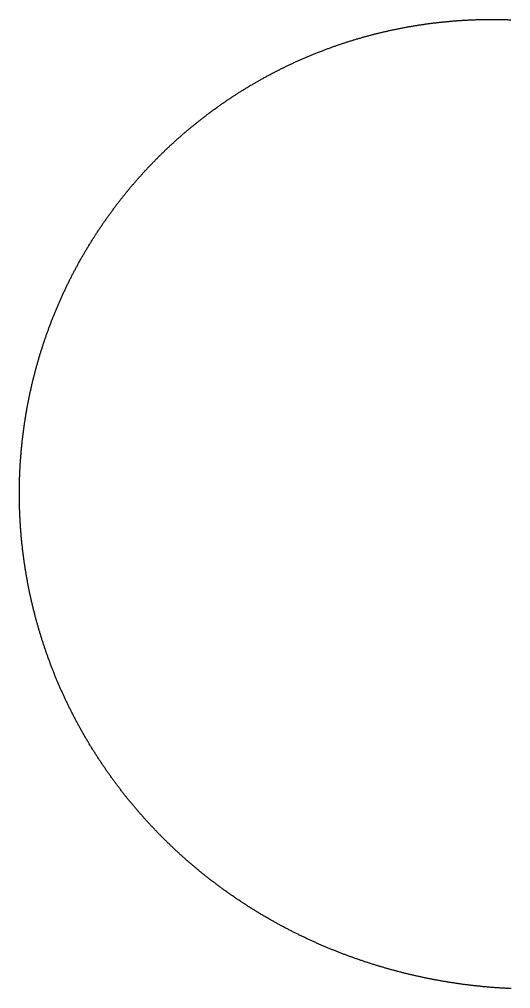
# Model space of a CAD drawing. Header units: metres. Extents: x -288 to 246, y -247 to 279.
# Drawn here: x -288 to -21, y -247 to 279 of the extents above; entities that cross this region are included whole.
import ezdxf

# ---------------------------------------------------------------- set-up
doc = ezdxf.new("R2010")
doc.units = ezdxf.units.M

msp = doc.modelspace()

# ---------------------------------------------------------------- linework, layer by layer
msp.add_lwpolyline([(-20.58, -246.69), (-21.04, -246.67), (-21.5, -246.65), (-21.97, -246.63), (-22.43, -246.61), (-22.89, -246.58), (-23.35, -246.56), (-23.81, -246.53), (-24.28, -246.51), (-24.74, -246.48), (-25.2, -246.46), (-25.66, -246.43), (-26.12, -246.4), (-26.59, -246.37), (-27.05, -246.34), (-27.51, -246.31), (-27.97, -246.28), (-28.43, -246.25), (-28.89, -246.22), (-29.35, -246.18), (-29.82, -246.15), (-30.28, -246.11), (-30.74, -246.08), (-31.2, -246.04), (-31.66, -246), (-32.12, -245.97), (-32.58, -245.93), (-33.04, -245.89), (-33.5, -245.85), (-33.96, -245.81), (-34.42, -245.76), (-34.89, -245.72), (-35.35, -245.68), (-35.81, -245.64), (-36.27, -245.59), (-36.73, -245.55), (-37.19, -245.5), (-37.65, -245.45), (-38.11, -245.41), (-38.57, -245.36), (-39.03, -245.31), (-39.49, -245.26), (-39.95, -245.21), (-40.41, -245.16), (-40.87, -245.11), (-41.33, -245.05), (-41.79, -245), (-42.25, -244.95), (-42.7, -244.89), (-43.16, -244.84), (-43.62, -244.78), (-44.08, -244.72), (-44.54, -244.66), (-45, -244.61), (-45.46, -244.55), (-45.92, -244.49), (-46.38, -244.43), (-46.83, -244.37), (-47.29, -244.3), (-47.75, -244.24), (-48.21, -244.18), (-48.67, -244.11), (-49.13, -244.05), (-49.58, -243.98), (-50.04, -243.92), (-50.5, -243.85), (-50.96, -243.78), (-51.41, -243.71), (-51.87, -243.64), (-52.33, -243.57), (-52.79, -243.5), (-53.24, -243.43), (-53.7, -243.36), (-54.16, -243.29), (-54.61, -243.21), (-55.07, -243.14), (-55.53, -243.06), (-55.98, -242.99), (-56.44, -242.91), (-56.89, -242.83), (-57.35, -242.76), (-57.81, -242.68), (-58.26, -242.6), (-58.72, -242.52), (-59.17, -242.44), (-59.63, -242.36), (-60.08, -242.27), (-60.54, -242.19), (-60.99, -242.11), (-61.45, -242.02), (-61.9, -241.94), (-62.36, -241.85), (-62.81, -241.77), (-63.27, -241.68), (-63.72, -241.59), (-64.17, -241.5), (-64.63, -241.41), (-65.08, -241.32), (-65.53, -241.23), (-65.99, -241.14), (-66.44, -241.05), (-66.89, -240.95), (-67.35, -240.86), (-67.8, -240.77), (-68.25, -240.67), (-68.71, -240.58), (-69.16, -240.48), (-69.61, -240.38), (-70.06, -240.28), (-70.51, -240.19), (-70.97, -240.09), (-71.42, -239.99), (-71.87, -239.88), (-72.32, -239.78), (-72.77, -239.68), (-73.22, -239.58), (-73.67, -239.47), (-74.12, -239.37), (-74.57, -239.27), (-75.02, -239.16), (-75.47, -239.05), (-75.92, -238.95), (-76.37, -238.84), (-76.82, -238.73), (-77.27, -238.62), (-77.72, -238.51), (-78.17, -238.4), (-78.62, -238.29), (-79.07, -238.18), (-79.52, -238.06), (-79.97, -237.95), (-80.41, -237.84), (-80.86, -237.72), (-81.31, -237.6), (-81.76, -237.49), (-82.21, -237.37), (-82.65, -237.25), (-83.1, -237.13), (-83.55, -237.02), (-83.99, -236.9), (-84.44, -236.77), (-84.89, -236.65), (-85.33, -236.53), (-85.78, -236.41), (-86.22, -236.29), (-86.67, -236.16), (-87.12, -236.04), (-87.56, -235.91), (-88.01, -235.78), (-88.45, -235.66), (-88.9, -235.53), (-89.34, -235.4), (-89.78, -235.27), (-90.23, -235.14), (-90.67, -235.01), (-91.12, -234.88), (-91.56, -234.75), (-92, -234.62), (-92.44, -234.48), (-92.89, -234.35), (-93.33, -234.21), (-93.77, -234.08), (-94.21, -233.94), (-94.66, -233.81), (-95.1, -233.67), (-95.54, -233.53), (-95.98, -233.39), (-96.42, -233.25), (-96.86, -233.11), (-97.3, -232.97), (-97.74, -232.83), (-98.18, -232.69), (-98.62, -232.54), (-99.06, -232.4), (-99.5, -232.25), (-99.94, -232.11), (-100.38, -231.96), (-100.82, -231.82), (-101.26, -231.67), (-101.7, -231.52), (-102.13, -231.37), (-102.57, -231.22), (-103.01, -231.07), (-103.45, -230.92), (-103.88, -230.77), (-104.32, -230.62), (-104.76, -230.47), (-105.19, -230.31), (-105.63, -230.16), (-106.06, -230), (-106.5, -229.85), (-106.94, -229.69), (-107.37, -229.53), (-107.81, -229.38), (-108.24, -229.22), (-108.67, -229.06), (-109.11, -228.9), (-109.54, -228.74), (-109.98, -228.58), (-110.41, -228.41), (-110.84, -228.25), (-111.27, -228.09), (-111.71, -227.92), (-112.14, -227.76), (-112.57, -227.59), (-113, -227.43), (-113.43, -227.26), (-113.87, -227.09), (-114.3, -226.93), (-114.73, -226.76), (-115.16, -226.59), (-115.59, -226.42), (-116.02, -226.25), (-116.45, -226.07), (-116.88, -225.9), (-117.31, -225.73), (-117.73, -225.56), (-118.16, -225.38), (-118.59, -225.21), (-119.02, -225.03), (-119.45, -224.85), (-119.87, -224.68), (-120.3, -224.5), (-120.73, -224.32), (-121.15, -224.14), (-121.58, -223.96), (-122.01, -223.78), (-122.43, -223.6), (-122.86, -223.42), (-123.28, -223.23), (-123.71, -223.05), (-124.13, -222.87), (-124.55, -222.68), (-124.98, -222.5), (-125.4, -222.31), (-125.82, -222.12), (-126.25, -221.94), (-126.67, -221.75), (-127.09, -221.56), (-127.51, -221.37), (-127.94, -221.18), (-128.36, -220.99), (-128.78, -220.8), (-129.2, -220.6), (-129.62, -220.41), (-130.04, -220.22), (-130.46, -220.02), (-130.88, -219.83), (-131.3, -219.63), (-131.72, -219.44), (-132.13, -219.24), (-132.55, -219.04), (-132.97, -218.84), (-133.39, -218.64), (-133.81, -218.44), (-134.22, -218.24), (-134.64, -218.04), (-135.06, -217.84), (-135.47, -217.64), (-135.89, -217.44), (-136.3, -217.23), (-136.72, -217.03), (-137.13, -216.82), (-137.55, -216.62), (-137.96, -216.41), (-138.37, -216.2), (-138.79, -215.99), (-139.2, -215.79), (-139.61, -215.58), (-140.02, -215.37), (-140.44, -215.16), (-140.85, -214.94), (-141.26, -214.73), (-141.67, -214.52), (-142.08, -214.31), (-142.49, -214.09), (-142.9, -213.88), (-143.31, -213.66), (-143.72, -213.45), (-144.13, -213.23), (-144.53, -213.01), (-144.94, -212.8), (-145.35, -212.58), (-145.76, -212.36), (-146.16, -212.14), (-146.57, -211.92), (-146.98, -211.69), (-147.38, -211.47), (-147.79, -211.25), (-148.19, -211.03), (-148.6, -210.8), (-149, -210.58), (-149.41, -210.35), (-149.81, -210.13), (-150.21, -209.9), (-150.62, -209.67), (-151.02, -209.44), (-151.42, -209.22), (-151.82, -208.99), (-152.22, -208.76), (-152.62, -208.53), (-153.02, -208.29), (-153.42, -208.06), (-153.82, -207.83), (-154.22, -207.6), (-154.62, -207.36), (-155.02, -207.13), (-155.42, -206.89), (-155.82, -206.66), (-156.21, -206.42), (-156.61, -206.18), (-157.01, -205.94), (-157.4, -205.71), (-157.8, -205.47), (-158.2, -205.23), (-158.59, -204.99), (-158.99, -204.75), (-159.38, -204.5), (-159.77, -204.26), (-160.17, -204.02), (-160.56, -203.77), (-160.95, -203.53), (-161.35, -203.28), (-161.74, -203.04), (-162.13, -202.79), (-162.52, -202.55), (-162.91, -202.3), (-163.3, -202.05), (-163.69, -201.8), (-164.08, -201.55), (-164.47, -201.3), (-164.86, -201.05), (-165.25, -200.8), (-165.63, -200.55), (-166.02, -200.29), (-166.41, -200.04), (-166.79, -199.79), (-167.18, -199.53), (-167.57, -199.27), (-167.95, -199.02), (-168.34, -198.76), (-168.72, -198.5), (-169.1, -198.25), (-169.49, -197.99), (-169.87, -197.73), (-170.25, -197.47), (-170.64, -197.21), (-171.02, -196.95), (-171.4, -196.68), (-171.78, -196.42), (-172.16, -196.16), (-172.54, -195.9), (-172.92, -195.63), (-173.3, -195.37), (-173.68, -195.1), (-174.05, -194.83), (-174.43, -194.57), (-174.81, -194.3), (-175.19, -194.03), (-175.56, -193.76), (-175.94, -193.49), (-176.31, -193.22), (-176.69, -192.95), (-177.06, -192.68), (-177.44, -192.41), (-177.81, -192.14), (-178.19, -191.86), (-178.56, -191.59), (-178.93, -191.31), (-179.3, -191.04), (-179.67, -190.76), (-180.04, -190.49), (-180.41, -190.21), (-180.78, -189.93), (-181.15, -189.65), (-181.52, -189.37), (-181.89, -189.09), (-182.26, -188.81), (-182.63, -188.53), (-182.99, -188.25), (-183.36, -187.97), (-183.73, -187.69), (-184.09, -187.4), (-184.46, -187.12), (-184.82, -186.84), (-185.19, -186.55), (-185.55, -186.27), (-185.91, -185.98), (-186.28, -185.69), (-186.64, -185.4), (-187, -185.12), (-187.36, -184.83), (-187.72, -184.54), (-188.08, -184.25), (-188.44, -183.96), (-188.8, -183.67), (-189.16, -183.37), (-189.52, -183.08), (-189.88, -182.79), (-190.23, -182.49), (-190.59, -182.2), (-190.95, -181.91), (-191.3, -181.61), (-191.66, -181.31), (-192.01, -181.02), (-192.37, -180.72), (-192.72, -180.42), (-193.08, -180.12), (-193.43, -179.82), (-193.78, -179.52), (-194.13, -179.22), (-194.48, -178.92), (-194.84, -178.62), (-195.19, -178.32), (-195.54, -178.02), (-195.88, -177.71), (-196.23, -177.41), (-196.58, -177.11), (-196.93, -176.8), (-197.28, -176.49), (-197.62, -176.19), (-197.97, -175.88), (-198.31, -175.57), (-198.66, -175.27), (-199, -174.96), (-199.35, -174.65), (-199.69, -174.34), (-200.03, -174.03), (-200.38, -173.72), (-200.72, -173.41), (-201.06, -173.09), (-201.4, -172.78), (-201.74, -172.47), (-202.08, -172.15), (-202.42, -171.84), (-202.76, -171.52), (-203.1, -171.21), (-203.44, -170.89), (-203.77, -170.58), (-204.11, -170.26), (-204.44, -169.94), (-204.78, -169.62), (-205.12, -169.3), (-205.45, -168.98), (-205.78, -168.66), (-206.12, -168.34), (-206.45, -168.02), (-206.78, -167.7), (-207.11, -167.38), (-207.44, -167.05), (-207.77, -166.73), (-208.1, -166.41), (-208.43, -166.08), (-208.76, -165.76), (-209.09, -165.43), (-209.42, -165.1), (-209.75, -164.78), (-210.07, -164.45), (-210.4, -164.12), (-210.72, -163.79), (-211.05, -163.46), (-211.37, -163.13), (-211.7, -162.8), (-212.02, -162.47), (-212.34, -162.14), (-212.66, -161.81), (-212.99, -161.48), (-213.31, -161.14), (-213.63, -160.81), (-213.95, -160.48), (-214.27, -160.14), (-214.59, -159.81), (-214.9, -159.47), (-215.22, -159.13), (-215.54, -158.8), (-215.85, -158.46), (-216.17, -158.12), (-216.49, -157.78), (-216.8, -157.44), (-217.11, -157.1), (-217.43, -156.76), (-217.74, -156.42), (-218.05, -156.08), (-218.36, -155.74), (-218.68, -155.4), (-218.99, -155.05), (-219.3, -154.71), (-219.61, -154.37), (-219.91, -154.02), (-220.22, -153.68), (-220.53, -153.33), (-220.84, -152.99), (-221.14, -152.64), (-221.45, -152.29), (-221.75, -151.95), (-222.06, -151.6), (-222.36, -151.25), (-222.67, -150.9), (-222.97, -150.55), (-223.27, -150.2), (-223.57, -149.85), (-223.87, -149.5), (-224.17, -149.15), (-224.47, -148.79), (-224.77, -148.44), (-225.07, -148.09), (-225.37, -147.73), (-225.67, -147.38), (-225.96, -147.02), (-226.26, -146.67), (-226.55, -146.31), (-226.85, -145.96), (-227.14, -145.6), (-227.44, -145.24), (-227.73, -144.88), (-228.02, -144.53), (-228.31, -144.17), (-228.61, -143.81), (-228.9, -143.45), (-229.19, -143.09), (-229.48, -142.73), (-229.76, -142.36), (-230.05, -142), (-230.34, -141.64), (-230.63, -141.28), (-230.91, -140.91), (-231.2, -140.55), (-231.48, -140.19), (-231.77, -139.82), (-232.05, -139.46), (-232.33, -139.09), (-232.62, -138.72), (-232.9, -138.36), (-233.18, -137.99), (-233.46, -137.62), (-233.74, -137.25), (-234.02, -136.88), (-234.3, -136.52), (-234.58, -136.15), (-234.85, -135.78), (-235.13, -135.4), (-235.41, -135.03), (-235.68, -134.66), (-235.96, -134.29), (-236.23, -133.92), (-236.5, -133.54), (-236.78, -133.17), (-237.05, -132.8), (-237.32, -132.42), (-237.59, -132.05), (-237.86, -131.67), (-238.13, -131.3), (-238.4, -130.92), (-238.67, -130.54), (-238.94, -130.17), (-239.2, -129.79), (-239.47, -129.41), (-239.74, -129.03), (-240, -128.65), (-240.26, -128.27), (-240.53, -127.89), (-240.79, -127.51), (-241.05, -127.13), (-241.32, -126.75), (-241.58, -126.37), (-241.84, -125.99), (-242.1, -125.6), (-242.36, -125.22), (-242.61, -124.84), (-242.87, -124.45), (-243.13, -124.07), (-243.39, -123.68), (-243.64, -123.3), (-243.9, -122.91), (-244.15, -122.52), (-244.4, -122.14), (-244.66, -121.75), (-244.91, -121.36), (-245.16, -120.98), (-245.41, -120.59), (-245.66, -120.2), (-245.91, -119.81), (-246.16, -119.42), (-246.41, -119.03), (-246.66, -118.64), (-246.9, -118.25), (-247.15, -117.85), (-247.4, -117.46), (-247.64, -117.07), (-247.89, -116.68), (-248.13, -116.28), (-248.37, -115.89), (-248.61, -115.5), (-248.86, -115.1), (-249.1, -114.71), (-249.34, -114.31), (-249.58, -113.92), (-249.81, -113.52), (-250.05, -113.12), (-250.29, -112.73), (-250.53, -112.33), (-250.76, -111.93), (-251, -111.53), (-251.23, -111.13), (-251.47, -110.74), (-251.7, -110.34), (-251.93, -109.94), (-252.16, -109.54), (-252.4, -109.13), (-252.63, -108.73), (-252.86, -108.33), (-253.08, -107.93), (-253.31, -107.53), (-253.54, -107.13), (-253.77, -106.72), (-253.99, -106.32), (-254.22, -105.92), (-254.44, -105.51), (-254.67, -105.11), (-254.89, -104.7), (-255.11, -104.3), (-255.34, -103.89), (-255.56, -103.48), (-255.78, -103.08), (-256, -102.67), (-256.22, -102.26), (-256.44, -101.86), (-256.65, -101.45), (-256.87, -101.04), (-257.09, -100.63), (-257.3, -100.22), (-257.52, -99.81), (-257.73, -99.4), (-257.94, -98.99), (-258.16, -98.58), (-258.37, -98.17), (-258.58, -97.76), (-258.79, -97.35), (-259, -96.93), (-259.21, -96.52), (-259.42, -96.11), (-259.63, -95.69), (-259.83, -95.28), (-260.04, -94.87), (-260.25, -94.45), (-260.45, -94.04), (-260.65, -93.62), (-260.86, -93.21), (-261.06, -92.79), (-261.26, -92.38), (-261.46, -91.96), (-261.66, -91.54), (-261.86, -91.12), (-262.06, -90.71), (-262.26, -90.29), (-262.46, -89.87), (-262.65, -89.45), (-262.85, -89.03), (-263.05, -88.61), (-263.24, -88.19), (-263.43, -87.77), (-263.63, -87.35), (-263.82, -86.93), (-264.01, -86.51), (-264.2, -86.09), (-264.39, -85.67), (-264.58, -85.25), (-264.77, -84.82), (-264.96, -84.4), (-265.15, -83.98), (-265.33, -83.56), (-265.52, -83.13), (-265.7, -82.71), (-265.89, -82.28), (-266.07, -81.86), (-266.25, -81.43), (-266.44, -81.01), (-266.62, -80.58), (-266.8, -80.16), (-266.98, -79.73), (-267.16, -79.31), (-267.33, -78.88), (-267.51, -78.45), (-267.69, -78.02), (-267.86, -77.6), (-268.04, -77.17), (-268.21, -76.74), (-268.39, -76.31), (-268.56, -75.88), (-268.73, -75.45), (-268.9, -75.02), (-269.07, -74.59), (-269.24, -74.16), (-269.41, -73.73), (-269.58, -73.3), (-269.75, -72.87), (-269.92, -72.44), (-270.08, -72.01), (-270.25, -71.58), (-270.41, -71.14), (-270.58, -70.71), (-270.74, -70.28), (-270.9, -69.84), (-271.06, -69.41), (-271.22, -68.98), (-271.39, -68.54), (-271.54, -68.11), (-271.7, -67.67), (-271.86, -67.24), (-272.02, -66.8), (-272.17, -66.37), (-272.33, -65.93), (-272.48, -65.5), (-272.64, -65.06), (-272.79, -64.63), (-272.94, -64.19), (-273.1, -63.75), (-273.25, -63.31), (-273.4, -62.88), (-273.55, -62.44), (-273.69, -62), (-273.84, -61.56), (-273.99, -61.12), (-274.14, -60.69), (-274.28, -60.25), (-274.43, -59.81), (-274.57, -59.37), (-274.71, -58.93), (-274.86, -58.49), (-275, -58.05), (-275.14, -57.61), (-275.28, -57.17), (-275.42, -56.72), (-275.56, -56.28), (-275.69, -55.84), (-275.83, -55.4), (-275.97, -54.96), (-276.1, -54.52), (-276.24, -54.07), (-276.37, -53.63), (-276.5, -53.19), (-276.64, -52.74), (-276.77, -52.3), (-276.9, -51.86), (-277.03, -51.41), (-277.16, -50.97), (-277.29, -50.52), (-277.41, -50.08), (-277.54, -49.64), (-277.67, -49.19), (-277.79, -48.74), (-277.92, -48.3), (-278.04, -47.85), (-278.16, -47.41), (-278.29, -46.96), (-278.41, -46.52), (-278.53, -46.07), (-278.65, -45.62), (-278.77, -45.18), (-278.89, -44.73), (-279, -44.28), (-279.12, -43.83), (-279.24, -43.39), (-279.35, -42.94), (-279.47, -42.49), (-279.58, -42.04), (-279.69, -41.59), (-279.8, -41.14), (-279.91, -40.69), (-280.02, -40.24), (-280.13, -39.8), (-280.24, -39.35), (-280.35, -38.9), (-280.46, -38.45), (-280.56, -38), (-280.67, -37.55), (-280.78, -37.1), (-280.88, -36.64), (-280.98, -36.19), (-281.09, -35.74), (-281.19, -35.29), (-281.29, -34.84), (-281.39, -34.39), (-281.49, -33.94), (-281.59, -33.48), (-281.68, -33.03), (-281.78, -32.58), (-281.88, -32.13), (-281.97, -31.67), (-282.07, -31.22), (-282.16, -30.77), (-282.25, -30.32), (-282.34, -29.86), (-282.44, -29.41), (-282.53, -28.96), (-282.62, -28.5), (-282.71, -28.05), (-282.79, -27.59), (-282.88, -27.14), (-282.97, -26.69), (-283.05, -26.23), (-283.14, -25.78), (-283.22, -25.32), (-283.3, -24.87), (-283.39, -24.41), (-283.47, -23.96), (-283.55, -23.5), (-283.63, -23.04), (-283.71, -22.59), (-283.79, -22.13), (-283.87, -21.68), (-283.94, -21.22), (-284.02, -20.76), (-284.09, -20.31), (-284.17, -19.85), (-284.24, -19.4), (-284.31, -18.94), (-284.39, -18.48), (-284.46, -18.02), (-284.53, -17.57), (-284.6, -17.11), (-284.67, -16.65), (-284.73, -16.2), (-284.8, -15.74), (-284.87, -15.28), (-284.93, -14.82), (-285, -14.36), (-285.06, -13.91), (-285.13, -13.45), (-285.19, -12.99), (-285.25, -12.53), (-285.31, -12.07), (-285.37, -11.61), (-285.43, -11.15), (-285.49, -10.7), (-285.54, -10.24), (-285.6, -9.78), (-285.66, -9.32), (-285.71, -8.86), (-285.77, -8.4), (-285.82, -7.94), (-285.87, -7.48), (-285.92, -7.02), (-285.98, -6.56), (-286.03, -6.1), (-286.07, -5.64), (-286.12, -5.18), (-286.17, -4.72), (-286.22, -4.26), (-286.26, -3.8), (-286.31, -3.34), (-286.35, -2.88), (-286.4, -2.42), (-286.44, -1.96), (-286.48, -1.5), (-286.52, -1.04), (-286.56, -0.58), (-286.6, -0.12), (-286.64, 0.34), (-286.68, 0.81), (-286.72, 1.27), (-286.75, 1.73), (-286.79, 2.19), (-286.82, 2.65), (-286.86, 3.11), (-286.89, 3.57), (-286.92, 4.03), (-286.95, 4.5), (-286.98, 4.96), (-287.01, 5.42), (-287.04, 5.88), (-287.07, 6.34), (-287.1, 6.8), (-287.13, 7.27), (-287.15, 7.73), (-287.18, 8.19), (-287.2, 8.65), (-287.22, 9.11), (-287.25, 9.58), (-287.27, 10.04), (-287.29, 10.5), (-287.31, 10.96), (-287.33, 11.42), (-287.35, 11.89), (-287.36, 12.35), (-287.38, 12.81), (-287.4, 13.27), (-287.41, 13.74), (-287.42, 14.2), (-287.44, 14.66), (-287.45, 15.12), (-287.46, 15.58), (-287.47, 16.05), (-287.48, 16.51), (-287.49, 16.97), (-287.5, 17.43), (-287.51, 17.9), (-287.52, 18.36), (-287.52, 18.82), (-287.53, 19.28), (-287.53, 19.75), (-287.53, 20.21), (-287.54, 20.67), (-287.54, 21.13), (-287.54, 21.6), (-287.54, 22.06), (-287.54, 22.52), (-287.54, 22.98), (-287.54, 23.45), (-287.53, 23.91), (-287.53, 24.37), (-287.52, 24.84), (-287.52, 25.3), (-287.51, 25.76), (-287.5, 26.22), (-287.5, 26.69), (-287.49, 27.15), (-287.48, 27.61), (-287.47, 28.07), (-287.46, 28.53), (-287.44, 29), (-287.43, 29.46), (-287.42, 29.92), (-287.4, 30.38), (-287.39, 30.85), (-287.37, 31.31), (-287.35, 31.77), (-287.34, 32.23), (-287.32, 32.7), (-287.3, 33.16), (-287.28, 33.62), (-287.26, 34.08), (-287.23, 34.54), (-287.21, 35.01), (-287.19, 35.47), (-287.16, 35.93), (-287.14, 36.39), (-287.11, 36.85), (-287.09, 37.32), (-287.06, 37.78), (-287.03, 38.24), (-287, 38.7), (-286.97, 39.16), (-286.94, 39.62), (-286.91, 40.08), (-286.87, 40.55), (-286.84, 41.01), (-286.81, 41.47), (-286.77, 41.93), (-286.73, 42.39), (-286.7, 42.85), (-286.66, 43.31), (-286.62, 43.77), (-286.58, 44.24), (-286.54, 44.7), (-286.5, 45.16), (-286.46, 45.62), (-286.42, 46.08), (-286.37, 46.54), (-286.33, 47), (-286.28, 47.46), (-286.24, 47.92), (-286.19, 48.38), (-286.14, 48.84), (-286.1, 49.3), (-286.05, 49.76), (-286, 50.22), (-285.95, 50.68), (-285.9, 51.14), (-285.84, 51.6), (-285.79, 52.06), (-285.74, 52.52), (-285.68, 52.98), (-285.62, 53.44), (-285.57, 53.9), (-285.51, 54.35), (-285.45, 54.81), (-285.39, 55.27), (-285.33, 55.73), (-285.27, 56.19), (-285.21, 56.65), (-285.15, 57.11), (-285.09, 57.56), (-285.02, 58.02), (-284.96, 58.48), (-284.89, 58.94), (-284.83, 59.4), (-284.76, 59.85), (-284.69, 60.31), (-284.62, 60.77), (-284.55, 61.23), (-284.48, 61.68), (-284.41, 62.14), (-284.34, 62.6), (-284.27, 63.05), (-284.19, 63.51), (-284.12, 63.97), (-284.04, 64.42), (-283.97, 64.88), (-283.89, 65.34), (-283.81, 65.79), (-283.73, 66.25), (-283.65, 66.7), (-283.57, 67.16), (-283.49, 67.61), (-283.41, 68.07), (-283.33, 68.52), (-283.24, 68.98), (-283.16, 69.43), (-283.08, 69.89), (-282.99, 70.34), (-282.9, 70.8), (-282.82, 71.25), (-282.73, 71.71), (-282.64, 72.16), (-282.55, 72.61), (-282.46, 73.07), (-282.37, 73.52), (-282.27, 73.97), (-282.18, 74.43), (-282.09, 74.88), (-281.99, 75.33), (-281.9, 75.79), (-281.8, 76.24), (-281.7, 76.69), (-281.6, 77.14), (-281.51, 77.59), (-281.41, 78.05), (-281.31, 78.5), (-281.2, 78.95), (-281.1, 79.4), (-281, 79.85), (-280.9, 80.3), (-280.79, 80.75), (-280.69, 81.2), (-280.58, 81.65), (-280.47, 82.1), (-280.37, 82.55), (-280.26, 83), (-280.15, 83.45), (-280.04, 83.9), (-279.93, 84.35), (-279.81, 84.8), (-279.7, 85.25), (-279.59, 85.7), (-279.48, 86.14), (-279.36, 86.59), (-279.24, 87.04), (-279.13, 87.49), (-279.01, 87.94), (-278.89, 88.38), (-278.77, 88.83), (-278.65, 89.28), (-278.53, 89.72), (-278.41, 90.17), (-278.29, 90.62), (-278.17, 91.06), (-278.04, 91.51), (-277.92, 91.95), (-277.79, 92.4), (-277.67, 92.84), (-277.54, 93.29), (-277.41, 93.73), (-277.29, 94.18), (-277.16, 94.62), (-277.03, 95.06), (-276.9, 95.51), (-276.76, 95.95), (-276.63, 96.39), (-276.5, 96.84), (-276.36, 97.28), (-276.23, 97.72), (-276.09, 98.17), (-275.96, 98.61), (-275.82, 99.05), (-275.68, 99.49), (-275.54, 99.93), (-275.4, 100.37), (-275.26, 100.81), (-275.12, 101.25), (-274.98, 101.69), (-274.84, 102.13), (-274.69, 102.57), (-274.55, 103.01), (-274.41, 103.45), (-274.26, 103.89), (-274.11, 104.33), (-273.97, 104.77), (-273.82, 105.21), (-273.67, 105.65), (-273.52, 106.08), (-273.37, 106.52), (-273.22, 106.96), (-273.07, 107.39), (-272.91, 107.83), (-272.76, 108.27), (-272.6, 108.7), (-272.45, 109.14), (-272.29, 109.57), (-272.14, 110.01), (-271.98, 110.44), (-271.82, 110.88), (-271.66, 111.31), (-271.5, 111.75), (-271.34, 112.18), (-271.18, 112.61), (-271.02, 113.05), (-270.85, 113.48), (-270.69, 113.91), (-270.53, 114.35), (-270.36, 114.78), (-270.2, 115.21), (-270.03, 115.64), (-269.86, 116.07), (-269.69, 116.5), (-269.52, 116.93), (-269.35, 117.36), (-269.18, 117.79), (-269.01, 118.22), (-268.84, 118.65), (-268.67, 119.08), (-268.49, 119.51), (-268.32, 119.94), (-268.14, 120.37), (-267.97, 120.79), (-267.79, 121.22), (-267.61, 121.65), (-267.43, 122.08), (-267.26, 122.5), (-267.08, 122.93), (-266.9, 123.35), (-266.71, 123.78), (-266.53, 124.21), (-266.35, 124.63), (-266.17, 125.05), (-265.98, 125.48), (-265.8, 125.9), (-265.61, 126.33), (-265.42, 126.75), (-265.24, 127.17), (-265.05, 127.6), (-264.86, 128.02), (-264.67, 128.44), (-264.48, 128.86), (-264.29, 129.28), (-264.1, 129.7), (-263.9, 130.12), (-263.71, 130.54), (-263.52, 130.96), (-263.32, 131.38), (-263.12, 131.8), (-262.93, 132.22), (-262.73, 132.64), (-262.53, 133.06), (-262.33, 133.47), (-262.13, 133.89), (-261.93, 134.31), (-261.73, 134.73), (-261.53, 135.14), (-261.33, 135.56), (-261.13, 135.97), (-260.92, 136.39), (-260.72, 136.8), (-260.51, 137.22), (-260.31, 137.63), (-260.1, 138.05), (-259.89, 138.46), (-259.68, 138.87), (-259.47, 139.28), (-259.26, 139.7), (-259.05, 140.11), (-258.84, 140.52), (-258.63, 140.93), (-258.42, 141.34), (-258.2, 141.75), (-257.99, 142.16), (-257.77, 142.57), (-257.56, 142.98), (-257.34, 143.39), (-257.13, 143.8), (-256.91, 144.21), (-256.69, 144.61), (-256.47, 145.02), (-256.25, 145.43), (-256.03, 145.83), (-255.81, 146.24), (-255.58, 146.65), (-255.36, 147.05), (-255.14, 147.46), (-254.91, 147.86), (-254.69, 148.26), (-254.46, 148.67), (-254.23, 149.07), (-254.01, 149.47), (-253.78, 149.88), (-253.55, 150.28), (-253.32, 150.68), (-253.09, 151.08), (-252.86, 151.48), (-252.63, 151.88), (-252.4, 152.28), (-252.16, 152.68), (-251.93, 153.08), (-251.69, 153.48), (-251.46, 153.88), (-251.22, 154.27), (-250.99, 154.67), (-250.75, 155.07), (-250.51, 155.47), (-250.27, 155.86), (-250.03, 156.26), (-249.79, 156.65), (-249.55, 157.05), (-249.31, 157.44), (-249.06, 157.84), (-248.82, 158.23), (-248.58, 158.62), (-248.33, 159.01), (-248.09, 159.41), (-247.84, 159.8), (-247.6, 160.19), (-247.35, 160.58), (-247.1, 160.97), (-246.85, 161.36), (-246.6, 161.75), (-246.35, 162.14), (-246.1, 162.53), (-245.85, 162.92), (-245.6, 163.3), (-245.34, 163.69), (-245.09, 164.08), (-244.83, 164.46), (-244.58, 164.85), (-244.32, 165.23), (-244.07, 165.62), (-243.81, 166), (-243.55, 166.39), (-243.29, 166.77), (-243.03, 167.15), (-242.77, 167.54), (-242.51, 167.92), (-242.25, 168.3), (-241.99, 168.68), (-241.73, 169.06), (-241.46, 169.44), (-241.2, 169.82), (-240.93, 170.2), (-240.67, 170.58), (-240.4, 170.96), (-240.14, 171.34), (-239.87, 171.71), (-239.6, 172.09), (-239.33, 172.47), (-239.06, 172.84), (-238.79, 173.22), (-238.52, 173.59), (-238.25, 173.97), (-237.98, 174.34), (-237.7, 174.72), (-237.43, 175.09), (-237.16, 175.46), (-236.88, 175.83), (-236.61, 176.2), (-236.33, 176.57), (-236.05, 176.95), (-235.77, 177.32), (-235.5, 177.68), (-235.22, 178.05), (-234.94, 178.42), (-234.66, 178.79), (-234.38, 179.16), (-234.09, 179.52), (-233.81, 179.89), (-233.53, 180.26), (-233.25, 180.62), (-232.96, 180.99), (-232.68, 181.35), (-232.39, 181.71), (-232.1, 182.08), (-231.82, 182.44), (-231.53, 182.8), (-231.24, 183.17), (-230.95, 183.53), (-230.66, 183.89), (-230.37, 184.25), (-230.08, 184.61), (-229.79, 184.97), (-229.5, 185.32), (-229.21, 185.68), (-228.91, 186.04), (-228.62, 186.4), (-228.32, 186.75), (-228.03, 187.11), (-227.73, 187.47), (-227.43, 187.82), (-227.14, 188.17), (-226.84, 188.53), (-226.54, 188.88), (-226.24, 189.23), (-225.94, 189.59), (-225.64, 189.94), (-225.34, 190.29), (-225.04, 190.64), (-224.74, 190.99), (-224.43, 191.34), (-224.13, 191.69), (-223.83, 192.04), (-223.52, 192.38), (-223.21, 192.73), (-222.91, 193.08), (-222.6, 193.42), (-222.29, 193.77), (-221.99, 194.12), (-221.68, 194.46), (-221.37, 194.8), (-221.06, 195.15), (-220.75, 195.49), (-220.44, 195.83), (-220.12, 196.17), (-219.81, 196.51), (-219.5, 196.86), (-219.19, 197.2), (-218.87, 197.53), (-218.56, 197.87), (-218.24, 198.21), (-217.92, 198.55), (-217.61, 198.89), (-217.29, 199.22), (-216.97, 199.56), (-216.65, 199.89), (-216.34, 200.23), (-216.02, 200.56), (-215.7, 200.9), (-215.37, 201.23), (-215.05, 201.56), (-214.73, 201.9), (-214.41, 202.23), (-214.08, 202.56), (-213.76, 202.89), (-213.44, 203.22), (-213.11, 203.55), (-212.79, 203.87), (-212.46, 204.2), (-212.13, 204.53), (-211.8, 204.86), (-211.48, 205.18), (-211.15, 205.51), (-210.82, 205.83), (-210.49, 206.16), (-210.16, 206.48), (-209.83, 206.8), (-209.5, 207.13), (-209.16, 207.45), (-208.83, 207.77), (-208.5, 208.09), (-208.16, 208.41), (-207.83, 208.73), (-207.49, 209.05), (-207.16, 209.37), (-206.82, 209.68), (-206.49, 210), (-206.15, 210.32), (-205.81, 210.63), (-205.47, 210.95), (-205.13, 211.26), (-204.79, 211.58), (-204.45, 211.89), (-204.11, 212.2), (-203.77, 212.52), (-203.43, 212.83), (-203.09, 213.14), (-202.74, 213.45), (-202.4, 213.76), (-202.05, 214.07), (-201.71, 214.38), (-201.36, 214.68), (-201.02, 214.99), (-200.67, 215.3), (-200.33, 215.6), (-199.98, 215.91), (-199.63, 216.21), (-199.28, 216.52), (-198.93, 216.82), (-198.58, 217.12), (-198.23, 217.42), (-197.88, 217.73), (-197.53, 218.03), (-197.18, 218.33), (-196.83, 218.63), (-196.47, 218.93), (-196.12, 219.22), (-195.76, 219.52), (-195.41, 219.82), (-195.05, 220.11), (-194.7, 220.41), (-194.34, 220.71), (-193.99, 221), (-193.63, 221.29), (-193.27, 221.59), (-192.91, 221.88), (-192.55, 222.17), (-192.19, 222.46), (-191.83, 222.75), (-191.47, 223.04), (-191.11, 223.33), (-190.75, 223.62), (-190.39, 223.91), (-190.03, 224.2), (-189.66, 224.48), (-189.3, 224.77), (-188.94, 225.05), (-188.57, 225.34), (-188.21, 225.62), (-187.84, 225.9), (-187.47, 226.19), (-187.11, 226.47), (-186.74, 226.75), (-186.37, 227.03), (-186, 227.31), (-185.64, 227.59), (-185.27, 227.87), (-184.9, 228.15), (-184.53, 228.42), (-184.16, 228.7), (-183.78, 228.98), (-183.41, 229.25), (-183.04, 229.53), (-182.67, 229.8), (-182.29, 230.07), (-181.92, 230.35), (-181.55, 230.62), (-181.17, 230.89), (-180.8, 231.16), (-180.42, 231.43), (-180.04, 231.7), (-179.67, 231.97), (-179.29, 232.23), (-178.91, 232.5), (-178.53, 232.77), (-178.16, 233.03), (-177.78, 233.3), (-177.4, 233.56), (-177.02, 233.83), (-176.64, 234.09), (-176.26, 234.35), (-175.87, 234.61), (-175.49, 234.87), (-175.11, 235.13), (-174.73, 235.39), (-174.34, 235.65), (-173.96, 235.91), (-173.57, 236.17), (-173.19, 236.42), (-172.8, 236.68), (-172.42, 236.94), (-172.03, 237.19), (-171.65, 237.44), (-171.26, 237.7), (-170.87, 237.95), (-170.48, 238.2), (-170.1, 238.45), (-169.71, 238.7), (-169.32, 238.95), (-168.93, 239.2), (-168.54, 239.45), (-168.15, 239.7), (-167.75, 239.94), (-167.36, 240.19), (-166.97, 240.44), (-166.58, 240.68), (-166.19, 240.92), (-165.79, 241.17), (-165.4, 241.41), (-165, 241.65), (-164.61, 241.89), (-164.21, 242.13), (-163.82, 242.37), (-163.42, 242.61), (-163.03, 242.85), (-162.63, 243.09), (-162.23, 243.33), (-161.83, 243.56), (-161.44, 243.8), (-161.04, 244.03), (-160.64, 244.27), (-160.24, 244.5), (-159.84, 244.73), (-159.44, 244.96), (-159.04, 245.19), (-158.64, 245.42), (-158.23, 245.65), (-157.83, 245.88), (-157.43, 246.11), (-157.03, 246.34), (-156.62, 246.56), (-156.22, 246.79), (-155.82, 247.02), (-155.41, 247.24), (-155.01, 247.46), (-154.6, 247.69), (-154.2, 247.91), (-153.79, 248.13), (-153.38, 248.35), (-152.98, 248.57), (-152.57, 248.79), (-152.16, 249.01), (-151.75, 249.23), (-151.35, 249.44), (-150.94, 249.66), (-150.53, 249.88), (-150.12, 250.09), (-149.71, 250.3), (-149.3, 250.52), (-148.89, 250.73), (-148.48, 250.94), (-148.06, 251.15), (-147.65, 251.36), (-147.24, 251.57), (-146.83, 251.78), (-146.41, 251.99), (-146, 252.2), (-145.59, 252.4), (-145.17, 252.61), (-144.76, 252.81), (-144.34, 253.02), (-143.93, 253.22), (-143.51, 253.43), (-143.1, 253.63), (-142.68, 253.83), (-142.26, 254.03), (-141.84, 254.23), (-141.43, 254.43), (-141.01, 254.63), (-140.59, 254.82), (-140.17, 255.02), (-139.75, 255.22), (-139.33, 255.41), (-138.91, 255.61), (-138.49, 255.8), (-138.07, 255.99), (-137.65, 256.19), (-137.23, 256.38), (-136.81, 256.57), (-136.39, 256.76), (-135.97, 256.95), (-135.54, 257.14), (-135.12, 257.32), (-134.7, 257.51), (-134.28, 257.7), (-133.85, 257.88), (-133.43, 258.07), (-133, 258.25), (-132.58, 258.43), (-132.15, 258.62), (-131.73, 258.8), (-131.3, 258.98), (-130.88, 259.16), (-130.45, 259.34), (-130.02, 259.52), (-129.6, 259.69), (-129.17, 259.87), (-128.74, 260.05), (-128.31, 260.22), (-127.88, 260.4), (-127.46, 260.57), (-127.03, 260.74), (-126.6, 260.91), (-126.17, 261.09), (-125.74, 261.26), (-125.31, 261.43), (-124.88, 261.6), (-124.45, 261.76), (-124.01, 261.93), (-123.58, 262.1), (-123.15, 262.26), (-122.72, 262.43), (-122.29, 262.59), (-121.85, 262.76), (-121.42, 262.92), (-120.99, 263.08), (-120.55, 263.24), (-120.12, 263.4), (-119.69, 263.56), (-119.25, 263.72), (-118.82, 263.88), (-118.38, 264.04), (-117.95, 264.2), (-117.51, 264.35), (-117.08, 264.51), (-116.64, 264.66), (-116.2, 264.81), (-115.77, 264.97), (-115.33, 265.12), (-114.89, 265.27), (-114.46, 265.42), (-114.02, 265.57), (-113.58, 265.72), (-113.14, 265.87), (-112.7, 266.01), (-112.26, 266.16), (-111.82, 266.3), (-111.39, 266.45), (-110.95, 266.59), (-110.51, 266.74), (-110.07, 266.88), (-109.63, 267.02), (-109.18, 267.16), (-108.74, 267.3), (-108.3, 267.44), (-107.86, 267.58), (-107.42, 267.72), (-106.98, 267.85), (-106.54, 267.99), (-106.09, 268.12), (-105.65, 268.26), (-105.21, 268.39), (-104.77, 268.52), (-104.32, 268.66), (-103.88, 268.79), (-103.43, 268.92), (-102.99, 269.05), (-102.55, 269.18), (-102.1, 269.3), (-101.66, 269.43), (-101.21, 269.56), (-100.77, 269.68), (-100.32, 269.81), (-99.88, 269.93), (-99.43, 270.06), (-98.98, 270.18), (-98.54, 270.3), (-98.09, 270.42), (-97.64, 270.54), (-97.2, 270.66), (-96.75, 270.78), (-96.3, 270.89), (-95.85, 271.01), (-95.41, 271.13), (-94.96, 271.24), (-94.51, 271.36), (-94.06, 271.47), (-93.61, 271.58), (-93.16, 271.69), (-92.72, 271.81), (-92.27, 271.92), (-91.82, 272.02), (-91.37, 272.13), (-90.92, 272.24), (-90.47, 272.35), (-90.02, 272.45), (-89.57, 272.56), (-89.12, 272.66), (-88.67, 272.77), (-88.21, 272.87), (-87.76, 272.97), (-87.31, 273.07), (-86.86, 273.17), (-86.41, 273.27), (-85.96, 273.37), (-85.51, 273.47), (-85.05, 273.57), (-84.6, 273.67), (-84.15, 273.76), (-83.7, 273.86), (-83.24, 273.95), (-82.79, 274.04), (-82.34, 274.14), (-81.88, 274.23), (-81.43, 274.32), (-80.98, 274.41), (-80.52, 274.5), (-80.07, 274.58), (-79.61, 274.67), (-79.16, 274.76), (-78.7, 274.84), (-78.25, 274.93), (-77.79, 275.01), (-77.34, 275.1), (-76.88, 275.18), (-76.43, 275.26), (-75.97, 275.34), (-75.52, 275.42), (-75.06, 275.5), (-74.61, 275.58), (-74.15, 275.66), (-73.69, 275.73), (-73.24, 275.81), (-72.78, 275.89), (-72.33, 275.96), (-71.87, 276.03), (-71.41, 276.11), (-70.96, 276.18), (-70.5, 276.25), (-70.04, 276.32), (-69.58, 276.39), (-69.13, 276.46), (-68.67, 276.53), (-68.21, 276.59), (-67.75, 276.66), (-67.3, 276.72), (-66.84, 276.79), (-66.38, 276.85), (-65.92, 276.91), (-65.46, 276.98), (-65, 277.04), (-64.55, 277.1), (-64.09, 277.16), (-63.63, 277.22), (-63.17, 277.27), (-62.71, 277.33), (-62.25, 277.39), (-61.79, 277.44), (-61.33, 277.5), (-60.87, 277.55), (-60.41, 277.6), (-59.95, 277.66), (-59.49, 277.71), (-59.03, 277.76), (-58.57, 277.81), (-58.11, 277.86), (-57.65, 277.91), (-57.19, 277.95), (-56.73, 278), (-56.27, 278.04), (-55.81, 278.09), (-55.35, 278.13), (-54.89, 278.18), (-54.43, 278.22), (-53.97, 278.26), (-53.51, 278.3), (-53.05, 278.34), (-52.59, 278.38), (-52.13, 278.42), (-51.67, 278.46), (-51.21, 278.49), (-50.74, 278.53), (-50.28, 278.56), (-49.82, 278.6), (-49.36, 278.63), (-48.9, 278.66), (-48.44, 278.69), (-47.98, 278.72), (-47.51, 278.75), (-47.05, 278.78), (-46.59, 278.81), (-46.13, 278.84), (-45.67, 278.87), (-45.21, 278.89), (-44.74, 278.92), (-44.28, 278.94), (-43.82, 278.96), (-43.36, 278.99), (-42.9, 279.01), (-42.43, 279.03), (-41.97, 279.05), (-41.51, 279.07), (-41.05, 279.09), (-40.58, 279.1), (-40.12, 279.12), (-39.66, 279.14), (-39.2, 279.15), (-38.74, 279.17), (-38.27, 279.18), (-37.81, 279.19), (-37.35, 279.2), (-36.89, 279.22), (-36.42, 279.23), (-35.96, 279.24), (-35.5, 279.24), (-35.04, 279.25), (-34.57, 279.26), (-34.11, 279.26), (-33.65, 279.27), (-33.19, 279.27), (-32.72, 279.28), (-32.26, 279.28), (-31.8, 279.28), (-31.34, 279.28), (-30.87, 279.28), (-30.41, 279.28), (-29.95, 279.28), (-29.49, 279.28), (-29.02, 279.28), (-28.56, 279.27), (-28.1, 279.27), (-27.64, 279.26), (-27.17, 279.26), (-26.71, 279.25), (-26.25, 279.24), (-25.79, 279.23), (-25.32, 279.22), (-24.86, 279.21), (-24.4, 279.2), (-23.94, 279.19), (-23.47, 279.18), (-23.01, 279.16), (-22.55, 279.15), (-22.09, 279.13), (-21.62, 279.12), (-21.16, 279.1), (-20.7, 279.08)])

doc.saveas('drawing.dxf')
